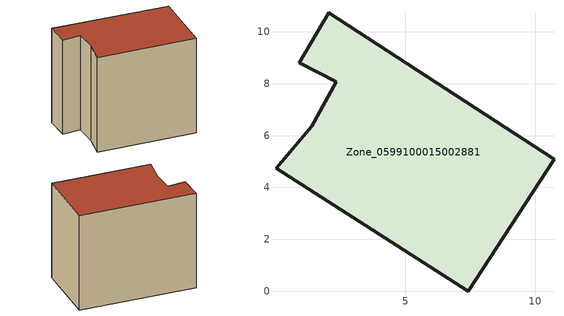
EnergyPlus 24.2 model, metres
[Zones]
Zone_0599100015002881
 floor ground (C_G): 2.06,10.73 10.73,5.09 7.43,0 0.01,4.75 1.4,6.36 2.34,8.08 0.91,8.8 z0.88
 wall outside (C_F): 0.01,4.75 7.43,0 10.73,5.09 2.06,10.73 0.91,8.8 2.34,8.08 1.4,6.36 0.01,4.75 z0.88:9.64
 roof outside (C_R): 10.73,5.09 2.06,10.73 0.91,8.8 2.34,8.08 1.4,6.36 0.01,4.75 7.43,0 z9.64
[BUILDING]
Pand.0599100015002881: North Axis=0; Terrain=City; Loads Convergence Tolerance Value=0.04; Temperature Convergence Tolerance Value=0.4; Solar Distribution=FullExterior; Maximum Number of Warmup Days=25; Minimum Number of Warmup Days=1
[Site:Location]
Rotterdam.The.Hague.AP_ZH_NLD Design_Conditions: Latitude=51.96; Longitude=4.45; Time Zone=1; Elevation=-4.5
[SITE:GROUNDTEMPERATURE:BUILDINGSURFACE]
18, 18, 18, 18, 18, 18, 18, 18, 18, 18, 18, 18
[MATERIAL] Thermal Absorptance=0.9; Solar Absorptance=0.7; Visible Absorptance=0.7
Name | Roughness | Thickness | Conductivity | Density | Specific Heat
G.TI.1975-1991 | MediumSmooth | 0.15 | 0.288461 | 540 | 1210
F.TI.1975-1991 | Rough | 0.3 | 0.230769 | 1920 | 840
R.TI.1975-1991 | MediumRough | 0.2 | 0.153846 | 1500 | 1000
[CONSTRUCTION]
C_G: G.TI.1975-1991
C_F: F.TI.1975-1991
C_R: R.TI.1975-1991
[ZONE]
Zone_0599100015002881: Type=1; Multiplier=1; Ceiling Height=Autocalculate; Volume=Autocalculate; Floor Area=autocalculate; Part of Total Floor Area=Yes
[ZONEINFILTRATION:DESIGNFLOWRATE]
Infil_Zone_0599100015002881: Zone or ZoneList or Space or SpaceList=Zone_0599100015002881; Schedule=AlwaysOn; Design Flow Rate Calculation Method=Flow/Area; Flow Rate per Floor Area=0.003; Constant Term Coefficient=1; Temperature Term Coefficient=0; Velocity Term Coefficient=0; Velocity Squared Term Coefficient=0
[HVACTEMPLATE:ZONE:IDEALLOADSAIRSYSTEM]
Zone_0599100015002881: Maximum Heating Supply Air Temperature=50; Minimum Cooling Supply Air Temperature=13; Maximum Heating Supply Air Humidity Ratio=0.0156; Minimum Cooling Supply Air Humidity Ratio=0.0077; Heating Limit=NoLimit; Cooling Limit=NoLimit; Dehumidification Control Type=ConstantSensibleHeatRatio; Cooling Sensible Heat Ratio=0.7; Dehumidification Setpoint=60; Humidification Control Type=None; Humidification Setpoint=30; Outdoor Air Method=None; Outdoor Air Flow Rate per Person=0.00944; Outdoor Air Flow Rate per Zone Floor Area=0; Outdoor Air Flow Rate per Zone=0; Demand Controlled Ventilation Type=None; Outdoor Air Economizer Type=NoEconomizer; Heat Recovery Type=None; Sensible Heat Recovery Effectiveness=0.7; Latent Heat Recovery Effectiveness=0.65
[ZONECONTROL:THERMOSTAT]
ThermostatControl_Zone_0599100015002881: Zone or ZoneList=Zone_0599100015002881; Control Type Schedule=DualSetpointControlType; Control 1=Thermostat_Zone_0599100015002881; Temperature Difference Between Cutout And Setpoint=0
[THERMOSTATSETPOINT:DUALSETPOINT]
Thermostat_Zone_0599100015002881: Heating Setpoint Temperature Schedule=HeatingSetpoint_Zone_0599100015002881; Cooling Setpoint Temperature Schedule=CoolingSetpoint_Zone_0599100015002881
[SCHEDULE:COMPACT]
HeatingSetpoint_Zone_0599100015002881: Through: 12/31, For: AllDays, Until: 24:00, 21
CoolingSetpoint_Zone_0599100015002881: Through: 12/31, For: AllDays, Until: 24:00, 24
DualSetpointControlType: Through: 12/31, For: AllDays, Until: 24:00, 4
AlwaysOn: Through: 12/31, For: AllDays, Until: 24:00, 1
